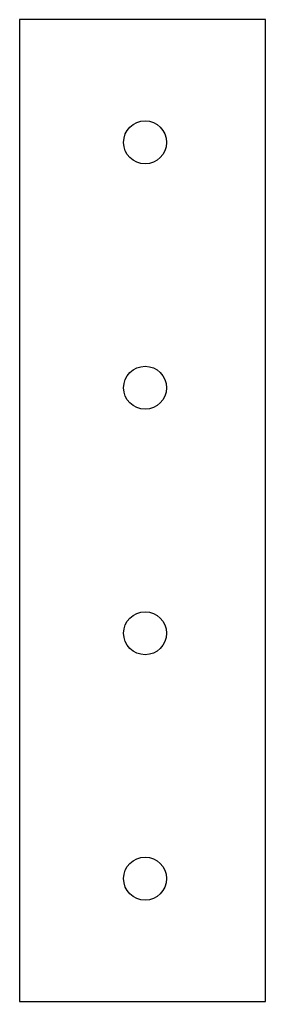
# Model space of a CAD drawing. Header units: millimetres. Extents: x -310 to -290, y -70 to 10.
import ezdxf

# ---------------------------------------------------------------- set-up
doc = ezdxf.new("R2010")
doc.units = ezdxf.units.MM

msp = doc.modelspace()

# ---------------------------------------------------------------- linework, layer by layer
at = {"color": 7, "linetype": 'Continuous', "lineweight": 25}
for p, q in [((-310, 10), (-310, -70)), ((-290, 10), (-310, 10)), ((-290, -70), (-290, 10)), ((-310, -70), (-290, -70))]:
    msp.add_line(p, q, dxfattribs=at)
for centre in [(-299.786, 0), (-299.786, -20), (-299.786, -40), (-299.786, -60)]:
    msp.add_circle(centre, 1.75, dxfattribs=at)

doc.saveas('drawing.dxf')
